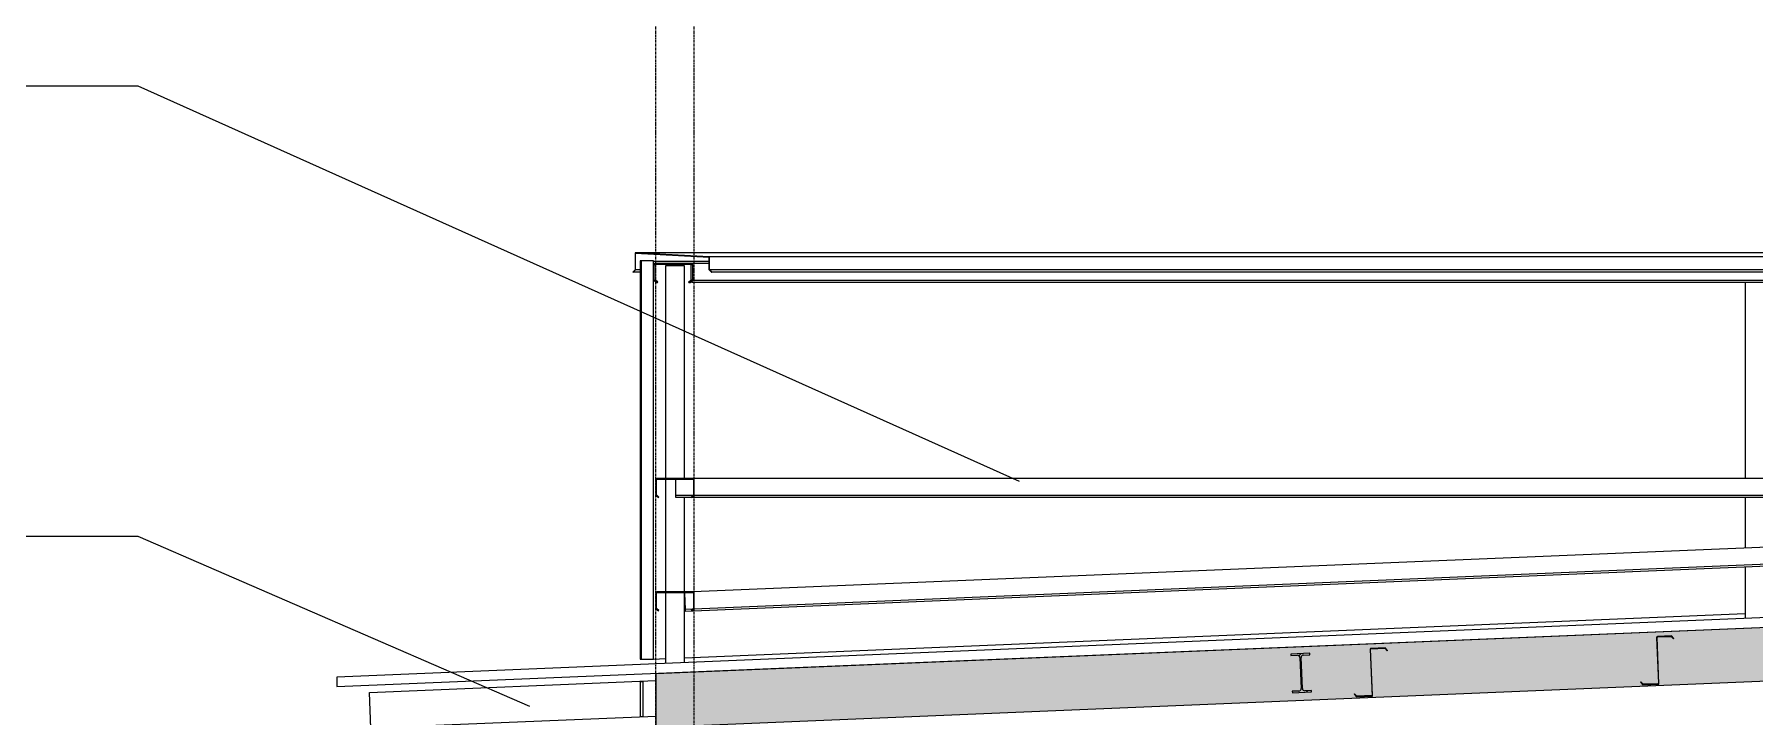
# Model space of a CAD drawing. Header units: inches. Extents: x -23565 to -43, y -324 to 853.
# Drawn here: x -5331.3 to -4971.2, y 146.5 to 289.3 of the extents above; entities that cross this region are included whole.
import ezdxf

# ---------------------------------------------------------------- set-up
doc = ezdxf.new("R2010")
doc.units = ezdxf.units.IN
doc.header["$MEASUREMENT"] = 0
doc.linetypes.add('Grid Line 1_2_', pattern=[0.875, 0.5, -0.125, 0.125, -0.125])
for name, color, linetype, lineweight in [('A-ANNO-IDEN', 131, 'Continuous', 9), ('A-CLNG', 13, 'Continuous', 13), ('A-CLNG-PATT', 13, 'Continuous', 25), ('A-ROOF', 132, 'Continuous', 13), ('A-WALL', 113, 'Continuous', 13), ('I-WALL', 2, 'Continuous', 13), ('S-BEAM', 12, 'Continuous', 13), ('S-COLS', 52, 'Continuous', 13), ('S-GRID', 1, 'Continuous', 9)]:
    doc.layers.add(name, color=color, linetype=linetype, lineweight=lineweight)
pattern_1 = [(45, (-5044.515, 67.247), (-19.00703, 19.00703), []), (45, (-5044.515, 96.047), (-19.00703, 19.00703), [])]

# ---------------------------------------------------------------- blocks, each defined once
blk = doc.blocks.new('Girt_C - 8_D-1782471-Building Section - East_West looking South _ Fieldhouse')
at = {"layer": 'S-BEAM', "color": 8, "lineweight": 9}
for p, q in [((22072.77, 241.3), (22069.2, 241.3)), ((22069.39, 237.8), (22696.77, 237.8)), ((22069.18, 237.31), (22069.18, 237.62)), ((22696.77, 237.31), (22069.18, 237.31))]:
    blk.add_line(p, q, dxfattribs=at)
blk = doc.blocks.new('Girt_C - 8_D-1779451-Building Section - East_West looking South _ Fieldhouse')
at = {"layer": 'S-BEAM', "color": 8, "lineweight": 9}
for p, q in [((22696.76, 198.67), (22069.45, 172.54)), ((22696.93, 194.69), (22067.84, 168.48)), ((22069.62, 169.04), (22696.91, 195.18)), ((22067.69, 172.27), (22067.68, 172.46)), ((22067.82, 168.97), (22067.69, 172.27)), ((22067.82, 168.97), (22069.44, 169.03)), ((22067.84, 168.48), (22067.82, 168.97))]:
    blk.add_line(p, q, dxfattribs=at)
blk = doc.blocks.new('Girt_C - 8_D-1785278-Building Section - East_West looking South _ Fieldhouse')
at = {"layer": 'S-BEAM', "color": 8, "lineweight": 9}
for p, q in [((22061.58, 241.3), (22061.33, 241.3)), ((22061.72, 237.31), (22061.14, 237.8)), ((22061.14, 237.8), (22061.39, 237.8)), ((22061.25, 241.11), (22061.5, 241.11)), ((22068.5, 237.4), (22069.03, 237.85)), ((22069.03, 237.85), (22069.03, 241.11)), ((22069.03, 241.11), (22069.28, 241.11)), ((22069.03, 237.85), (22069.28, 237.85)), ((22061.72, 237.31), (22061.96, 237.31)), ((22068.57, 237.31), (22068.5, 237.4)), ((22068.5, 237.4), (22068.74, 237.4)), ((22068.67, 237.4), (22068.57, 237.31)), ((22068.57, 237.31), (22068.81, 237.31))]:
    blk.add_line(p, q, dxfattribs=at)
at = {"layer": 'S-BEAM', "color": 7}
for p, q in [((22069.2, 241.3), (22061.58, 241.3)), ((22061.39, 241.11), (22061.39, 237.8)), ((22061.39, 237.8), (22061.96, 237.31)), ((22061.5, 237.85), (22061.5, 241.11)), ((22062.03, 237.4), (22061.5, 237.85)), ((22061.58, 241.19), (22069.2, 241.19)), ((22069.28, 237.85), (22068.74, 237.4)), ((22068.81, 237.31), (22069.39, 237.8)), ((22069.28, 241.11), (22069.28, 237.85)), ((22069.39, 237.8), (22069.39, 241.11)), ((22061.96, 237.31), (22062.03, 237.4)), ((22068.74, 237.4), (22068.81, 237.31))]:
    blk.add_line(p, q, dxfattribs=at)
at = {"layer": 'S-BEAM', "color": 7, "flags": 128}
for points in [[(22061.58, 241.3), (22061.5, 241.28), (22061.44, 241.24), (22061.4, 241.18), (22061.39, 241.11)], [(22069.39, 241.11), (22069.38, 241.18), (22069.33, 241.24), (22069.27, 241.28), (22069.2, 241.3)], [(22061.5, 241.11), (22061.51, 241.15), (22061.54, 241.18), (22061.58, 241.19)], [(22069.2, 241.19), (22069.24, 241.18), (22069.27, 241.15), (22069.28, 241.11)]]:
    blk.add_lwpolyline(points, dxfattribs=at)
at = {"layer": 'S-BEAM', "color": 8, "lineweight": 9}
for centre, major_axis, start_param, end_param in [((22061.33, 241.11), (0, 0.188), 0, 1.570796), ((22061.33, 241.11), (0, 0.0782), 0, 1.517697), ((22068.95, 241.11), (0, 0.0782), 4.749437, 6.283185)]:
    blk.add_ellipse(centre, major_axis=major_axis, ratio=0.999948, start_param=start_param, end_param=end_param, dxfattribs=at)
blk = doc.blocks.new('Girt_C - 8_D-1785279-Building Section - East_West looking South _ Fieldhouse')
at = {"layer": 'S-BEAM', "lineweight": 9}
h = blk.add_hatch(dxfattribs=at)
h.set_pattern_fill('FP_66', color=8, style=0, pattern_type=2)
h.set_pattern_definition(pattern_1)
h.paths.add_polyline_path([(22062.22, 168.57), (22062.29, 168.66), (22061.75, 169.11), (22061.75, 172.37), (22061.64, 172.37), (22061.64, 169.05)], flags=0)
h.paths.add_polyline_path([(22069.07, 168.57), (22069.64, 169.05), (22069.64, 172.37), (22069.53, 172.37), (22069.53, 169.11), (22069, 168.66)], flags=0)
h.paths.add_polyline_path([(22069.45, 172.45), (22069.45, 172.55), (22061.83, 172.55), (22061.83, 172.45)], flags=0)
at = {"layer": 'S-BEAM', "color": 7}
for p, q in [((22061.64, 172.37), (22061.64, 169.05)), ((22061.75, 169.11), (22061.75, 172.37)), ((22069.45, 172.55), (22061.83, 172.55)), ((22061.83, 172.45), (22069.45, 172.45)), ((22069.53, 172.37), (22069.53, 169.11)), ((22069.64, 169.05), (22069.64, 172.37)), ((22061.64, 169.05), (22062.22, 168.57)), ((22062.29, 168.66), (22061.75, 169.11)), ((22062.22, 168.57), (22062.29, 168.66)), ((22069.53, 169.11), (22069, 168.66)), ((22069, 168.66), (22069.07, 168.57)), ((22069.07, 168.57), (22069.64, 169.05))]:
    blk.add_line(p, q, dxfattribs=at)
for centre, radius, start, end in [((22061.83, 172.37), 0.188, 90, 180), ((22061.83, 172.37), 0.0782, 90, 176.9576), ((22069.45, 172.37), 0.188, 0, 90), ((22069.45, 172.37), 0.0782, 2.1227, 90)]:
    blk.add_arc(centre, radius, start, end, dxfattribs=at)
blk = doc.blocks.new('Girt_Z - 10_D-1390502-Building Section - East_West looking South _ Fieldhouse')
at = {"layer": 'S-BEAM', "color": 7}
for p, q in [((22334.17, 165.86), (22331.23, 165.74)), ((22331.23, 165.63), (22334.12, 165.75)), ((22334.12, 165.75), (22334.59, 165.23)), ((22334.67, 165.31), (22334.17, 165.86)), ((22331.05, 165.54), (22331.45, 155.93)), ((22331.57, 155.75), (22331.16, 165.55)), ((22334.59, 165.23), (22334.67, 165.31)), ((22327.77, 156.23), (22327.69, 156.16)), ((22327.69, 156.16), (22328.2, 155.6)), ((22328.24, 155.72), (22327.77, 156.23)), ((22328.2, 155.6), (22331.57, 155.75)), ((22331.38, 155.85), (22328.24, 155.72))]:
    blk.add_line(p, q, dxfattribs=at)
for centre, radius, start, end in [((22331.24, 165.55), 0.187, 92.3859, 182.3859), ((22331.24, 165.55), 0.0782, 94.5087, 182.3859), ((22331.37, 155.92), 0.0782, 275.4283, 2.3859)]:
    blk.add_arc(centre, radius, start, end, dxfattribs=at)
blk = doc.blocks.new('Girt_C - 8_D-1785280-Building Section - East_West looking South _ Fieldhouse')
at = {"layer": 'S-BEAM', "color": 7}
for p, q in [((22061.64, 196.11), (22061.64, 192.8)), ((22061.75, 192.85), (22061.75, 196.11)), ((22069.45, 196.3), (22061.83, 196.3)), ((22061.83, 196.19), (22069.45, 196.19)), ((22069.53, 196.11), (22069.53, 192.85)), ((22069.64, 192.8), (22069.64, 196.11)), ((22061.64, 192.8), (22062.22, 192.31)), ((22062.29, 192.4), (22061.75, 192.85)), ((22062.22, 192.31), (22062.29, 192.4)), ((22069.53, 192.85), (22069, 192.4)), ((22069, 192.4), (22069.07, 192.31)), ((22069.07, 192.31), (22069.64, 192.8))]:
    blk.add_line(p, q, dxfattribs=at)
for centre, radius, start, end in [((22061.83, 196.11), 0.188, 90, 180), ((22061.83, 196.11), 0.0782, 90, 176.9576), ((22069.45, 196.11), 0.188, 0, 90), ((22069.45, 196.11), 0.0782, 2.1227, 90)]:
    blk.add_arc(centre, radius, start, end, dxfattribs=at)
blk = doc.blocks.new('Girt_C - 8_D-1783450-Building Section - East_West looking South _ Fieldhouse')
at = {"layer": 'S-BEAM', "color": 8, "lineweight": 9}
for p, q in [((22065.85, 192.8), (22065.85, 196.11)), ((22518.2, 196.3), (22069.45, 196.3)), ((22065.85, 192.31), (22065.85, 192.8)), ((22065.85, 192.8), (22069.49, 192.8)), ((22518.2, 192.31), (22065.85, 192.31)), ((22069.64, 192.8), (22518.2, 192.8))]:
    blk.add_line(p, q, dxfattribs=at)
blk = doc.blocks.new('Dimension Lumber - 5_5 x 7_5 Glulam-1777807-Building Section - East_West looking South _ Fieldhouse')
at = {"layer": 'S-BEAM', "color": 8, "lineweight": 9}
for p, q in [((22001.68, 151.51), (22061.62, 154.01)), ((22001.99, 144.01), (22001.68, 151.51)), ((22061.62, 146.5), (22001.99, 144.01))]:
    blk.add_line(p, q, dxfattribs=at)
blk = doc.blocks.new('W-Wide Flange - W8X15-1355454-Building Section - East_West looking South _ Fieldhouse')
at = {"layer": 'S-BEAM', "lineweight": 9}
h = blk.add_hatch(dxfattribs=at)
h.set_pattern_fill('FP_66', color=8, style=0, pattern_type=2)
h.set_pattern_definition(pattern_1)
h.paths.add_polyline_path([(22194.88, 151.44), (22198.88, 151.61), (22198.87, 151.92), (22197.49, 151.87), (22197.13, 152), (22196.97, 152.34), (22196.7, 158.82), (22196.83, 159.18), (22197.18, 159.34), (22198.56, 159.4), (22198.55, 159.71), (22194.54, 159.54), (22194.55, 159.23), (22195.94, 159.29), (22196.29, 159.16), (22196.46, 158.81), (22196.73, 152.33), (22196.59, 151.97), (22196.25, 151.81), (22194.86, 151.76)], flags=0)
at = {"layer": 'S-BEAM', "color": 7}
for p, q in [((22198.55, 159.71), (22194.54, 159.54)), ((22194.54, 159.54), (22194.55, 159.23)), ((22194.55, 159.23), (22195.94, 159.29)), ((22196.46, 158.81), (22196.73, 152.33)), ((22196.97, 152.34), (22196.7, 158.82)), ((22197.18, 159.34), (22198.56, 159.4)), ((22198.56, 159.4), (22198.55, 159.71)), ((22196.25, 151.81), (22194.86, 151.76)), ((22194.86, 151.76), (22194.88, 151.44)), ((22194.88, 151.44), (22198.88, 151.61)), ((22198.87, 151.92), (22197.49, 151.87)), ((22198.88, 151.61), (22198.87, 151.92))]:
    blk.add_line(p, q, dxfattribs=at)
for centre, start, end in [((22195.96, 158.79), 2.3859, 92.3859), ((22197.2, 158.84), 92.3859, 182.3859), ((22196.23, 152.31), 272.3859, 2.3859), ((22197.47, 152.36), 182.3859, 272.3859)]:
    blk.add_arc(centre, 0.497, start, end, dxfattribs=at)

msp = doc.modelspace()

# ---------------------------------------------------------------- hatches: boundary and pattern name
at = {"layer": 'A-CLNG-PATT', "lineweight": 9}
h = msp.add_hatch(dxfattribs=at)
h.set_pattern_fill('FP_74', color=8, style=0, pattern_type=2)
h.set_pattern_definition([(161.57, (-5043.555, 68.207), (-7.680224, -0.00098), [0, -54.643, 6.067, 0]), (18.43, (-5045.475, 68.207), (-7.680224, 0.00098), [0, -54.643, 6.067, 0]), (108.43, (-5043.555, 68.207), (3.838295, -19.201365), [18.211, -42.499]), (71.57, (-5045.475, 68.207), (3.838295, 19.201365), [18.211, -42.499])])
h.paths.add_polyline_path([(-5201.19938, 144.24209), (-4463.92876, 174.9617), (-4463.92876, 186.09635), (-5201.19938, 155.37674), (-5201.19938, 154.64592)], flags=0)

# ---------------------------------------------------------------- linework, layer by layer
at = {"layer": 'A-ANNO-IDEN', "color": 153}
for p, q in [((-5309.5491, 278.43331), (-5346.30337, 278.43331)), ((-5125.06448, 195.69646), (-5309.5491, 278.43331)), ((-5309.5491, 184.15389), (-5346.30337, 184.15389)), ((-5227.52877, 148.60402), (-5309.5491, 184.15389))]:
    msp.add_line(p, q, dxfattribs=at)
at = {"layer": 'A-CLNG', "color": 7}
for p, q in [((-4465.42876, 186.03385), (-5201.19938, 155.37674)), ((-5201.19938, 144.24209), (-4465.42876, 174.8992)), ((-5201.19938, 155.37674), (-5201.19938, 144.24209))]:
    msp.add_line(p, q, dxfattribs=at)
at = {"layer": 'A-ROOF', "color": 7}
for p, q in [((-4452.17876, 188.71788), (-5267.92876, 154.72829)), ((-5267.92876, 152.72656), (-4452.17876, 186.71614)), ((-5267.92876, 154.72829), (-5267.92876, 152.72656))]:
    msp.add_line(p, q, dxfattribs=at)
at = {"layer": 'A-WALL', "color": 7}
for p, q in [((-5205.49126, 243.5), (-5205.49126, 240)), ((-5189.99126, 242.68768), (-5205.49126, 243.5)), ((-5205.42876, 239.97411), (-5205.42876, 243.43414)), ((-5205.42876, 243.43414), (-5190.05376, 242.62837)), ((-5204.49126, 241.83088), (-5204.49126, 158.5)), ((-5201.67876, 241.83088), (-5204.49126, 241.83088)), ((-5204.17876, 158.5), (-5204.17876, 241.83088)), ((-5201.67876, 158.5), (-5201.67876, 241.83088)), ((-5190.05376, 242.62837), (-5190.05376, 239.97411)), ((-5189.99126, 240), (-5189.99126, 242.68768)), ((-5205.49126, 240), (-5205.99126, 239.5)), ((-5205.99126, 239.5), (-5205.94706, 239.45581)), ((-5205.94706, 239.45581), (-5205.42876, 239.97411)), ((-5190.05376, 239.97411), (-5189.53545, 239.45581)), ((-5189.49126, 239.5), (-5189.99126, 240)), ((-5189.53545, 239.45581), (-5189.49126, 239.5)), ((-5204.49126, 158.5), (-5201.67876, 158.5))]:
    msp.add_line(p, q, dxfattribs=at)
at = {"layer": 'A-WALL', "color": 8, "lineweight": 9}
for p, q in [((-4563.05376, 243.5), (-5205.49126, 243.5)), ((-5190.05376, 241.75), (-5201.67876, 241.75)), ((-4563.05376, 242.68768), (-5189.99126, 242.68768)), ((-5204.49126, 239.45581), (-5205.94706, 239.45581)), ((-5204.49126, 239.97411), (-5205.42876, 239.97411)), ((-4563.05376, 240), (-5189.99126, 240)), ((-4563.05376, 239.45581), (-5189.53545, 239.45581)), ((-4563.05376, 239.5), (-5189.49126, 239.5)), ((-5195.1819, 158.76028), (-4973.17876, 168.01041)), ((-5201.67876, 158.48958), (-5199.17576, 158.59387))]:
    msp.add_line(p, q, dxfattribs=at)
at = {"layer": 'I-WALL', "color": 7}
for p, q in [((-5204.49126, 153.75), (-5204.49126, 146.5)), ((-5203.86626, 153.75), (-5204.49126, 153.75)), ((-5203.86626, 146.5), (-5203.86626, 153.75)), ((-5204.49126, 146.5), (-5203.86626, 146.5))]:
    msp.add_line(p, q, dxfattribs=at)
at = {"layer": 'S-COLS', "color": 8, "lineweight": 9}
for p, q in [((-5199.17876, 240.82637), (-5199.17876, 196.29688)), ((-5195.17876, 240.82637), (-5199.17876, 240.82637)), ((-5195.17876, 196.29688), (-5195.17876, 240.82637)), ((-4973.17876, 237.31478), (-4973.17876, 196.29688)), ((-5199.17876, 196.1875), (-5199.17876, 172.55471)), ((-5195.17876, 172.55471), (-5195.17876, 192.31478)), ((-4973.17876, 192.31478), (-4973.17876, 181.70999)), ((-4973.17876, 177.72444), (-4973.17876, 167.00954)), ((-5199.17876, 172.44534), (-5199.17876, 157.59288)), ((-5195.17876, 157.75954), (-5195.17876, 172.44534)), ((-4973.17876, 165.00781), (-4973.17876, 164.8776)), ((-5199.17876, 155.59114), (-5199.17876, 155.46093)), ((-5195.17876, 155.6276), (-5195.17876, 155.75781))]:
    msp.add_line(p, q, dxfattribs=at)
at = {"layer": 'S-GRID', "linetype": 'Grid Line 1_2_'}
for p, q in [((-5201.17876, -273.16081), (-5201.17876, 671.89181)), ((-5193.17876, -273.16081), (-5193.17876, 671.89181))]:
    msp.add_line(p, q, dxfattribs=at)

# ---------------------------------------------------------------- block references
at = {"layer": 'S-BEAM', "color": 8, "lineweight": 9}
for name, p in [('Girt_C - 8_D-1785278-Building Section - East_West looking South _ Fieldhouse', (-27262.81898, 0)), ('Girt_C - 8_D-1782471-Building Section - East_West looking South _ Fieldhouse', (-27262.81898, 0)), ('Girt_C - 8_D-1779451-Building Section - East_West looking South _ Fieldhouse', (-27262.81898, 0)), ('Girt_C - 8_D-1785280-Building Section - East_West looking South _ Fieldhouse', (-27262.81898, 0)), ('Girt_C - 8_D-1783450-Building Section - East_West looking South _ Fieldhouse', (-27262.81898, 0)), ('Girt_C - 8_D-1785279-Building Section - East_West looking South _ Fieldhouse', (-27262.81898, 0)), ('Girt_Z - 10_D-1390502-Building Section - East_West looking South _ Fieldhouse', (-27322.76697, -2.49783)), ('W-Wide Flange - W8X15-1355454-Building Section - East_West looking South _ Fieldhouse', (-27262.81898, 0)), ('Girt_Z - 10_D-1390502-Building Section - East_West looking South _ Fieldhouse', (-27382.71495, -4.99567)), ('Dimension Lumber - 5_5 x 7_5 Glulam-1777807-Building Section - East_West looking South _ Fieldhouse', (-27262.81898, 0))]:
    msp.add_blockref(name, p, dxfattribs=at)

doc.saveas('drawing.dxf')
